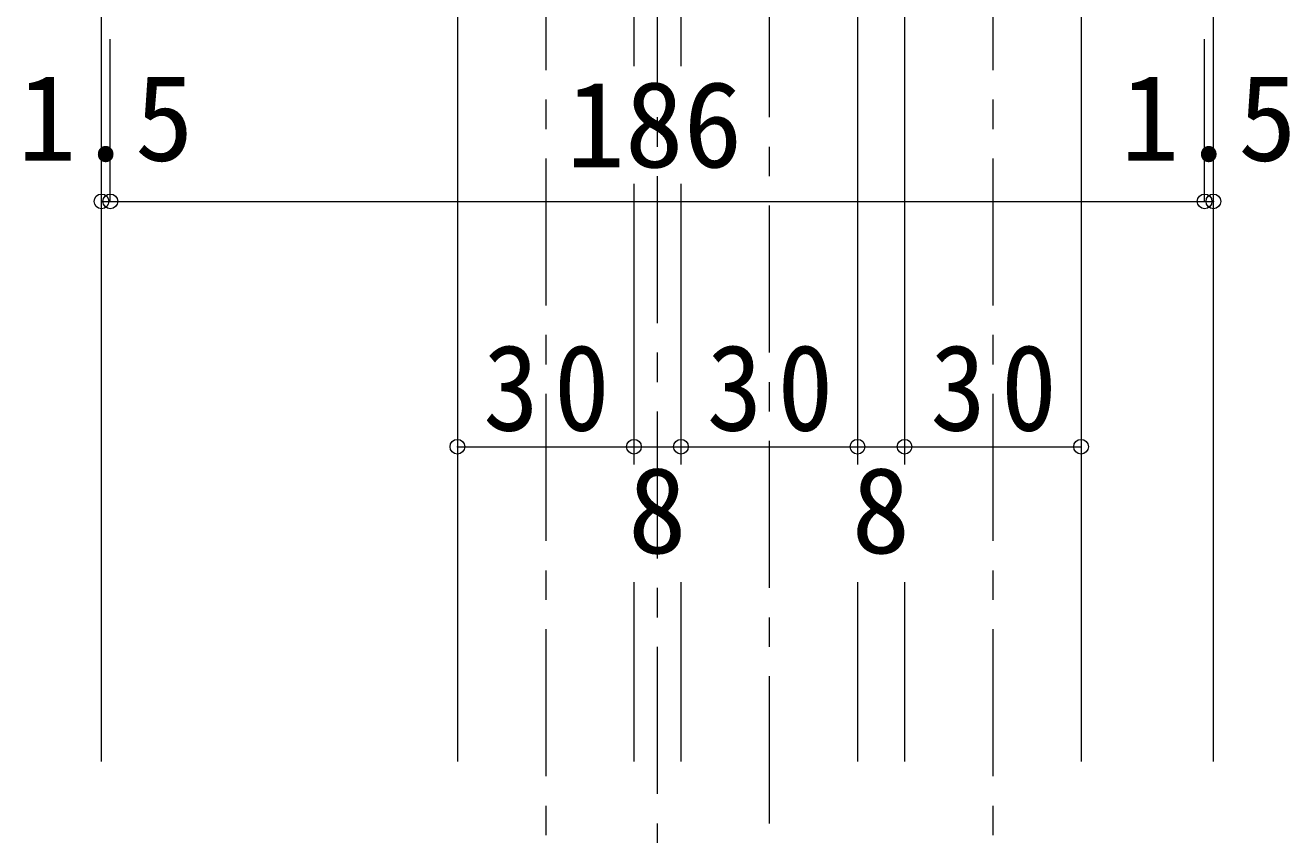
# Model space of a CAD drawing. Units: millimetres at full size, sheet at 1:5; details may follow other scales. Extents: x -957 to 993, y -689 to 708.
# Drawn here: x -466.9 to -252, y -216.9 to -79.3 of the extents above; entities that cross this region are included whole.
import ezdxf
from ezdxf.enums import TextEntityAlignment as Align

# ---------------------------------------------------------------- set-up
doc = ezdxf.new("R2010")
doc.units = ezdxf.units.MM
doc.header["$LTSCALE"] = 5
doc.header["$PDMODE"] = 32
doc.header["$PDSIZE"] = 2.5
doc.linetypes.add('CHAIN1', pattern=[8, 5, -1, 1, -1])
doc.layers.add('0-B_寸法', color=7, linetype='Continuous', lineweight=9)
doc.styles.add('ＭＳ ゴシック', font='')
doc.styles.get('ＭＳ ゴシック').set_extended_font_data('MS Gothic')

msp = doc.modelspace()

# ---------------------------------------------------------------- linework, layer by layer
at = {"layer": '0-B_寸法', "linetype": 'CHAIN1'}
for p, q in [((-359.481, -449.942), (-359.481, 68.058)), ((-378.481, 18.058), (-378.481, -439.942)), ((-302.481, 18.058), (-302.481, -439.942)), ((-340.481, 10.058), (-340.481, -439.942))]:
    msp.add_line(p, q, dxfattribs=at)
at = {"layer": '0-B_寸法'}
for p, q in [((-453.981, -204.442), (-453.981, -3.942)), ((-264.981, -204.442), (-264.981, -3.942)), ((-393.481, -33.942), (-393.481, -204.442)), ((-363.481, -33.942), (-363.481, -86.246)), ((-355.481, -33.942), (-355.481, -86.246)), ((-325.481, -33.942), (-325.481, -153.942)), ((-317.481, -33.942), (-317.481, -153.942)), ((-287.481, -33.942), (-287.481, -204.442)), ((-452.481, -109.246), (-452.481, -81.688)), ((-363.481, -106.246), (-363.481, -153.942)), ((-355.481, -106.246), (-355.481, -153.942)), ((-393.481, -150.942), (-363.481, -150.942)), ((-363.481, -150.942), (-355.481, -150.942)), ((-355.481, -150.942), (-325.481, -150.942)), ((-325.481, -150.942), (-317.481, -150.942)), ((-317.481, -150.942), (-287.481, -150.942)), ((-363.481, -173.942), (-363.481, -204.442)), ((-355.481, -173.942), (-355.481, -204.442)), ((-325.481, -173.942), (-325.481, -204.442)), ((-317.481, -173.942), (-317.481, -204.442))]:
    msp.add_line(p, q, dxfattribs=at)
at = {"layer": '0-B_寸法', "color": 4}
for p, q in [((-453.981, -109.246), (-453.981, -81.688)), ((-452.481, -109.246), (-452.481, -81.688)), ((-266.481, -109.246), (-266.481, -81.688)), ((-264.981, -109.246), (-264.981, -81.688)), ((-453.981, -109.246), (-452.481, -109.246)), ((-266.481, -109.246), (-264.981, -109.246))]:
    msp.add_line(p, q, dxfattribs=at)
at = {"layer": '0-B_寸法'}
msp.add_lwpolyline([(-452.481, -109.246), (-266.481, -109.246), (-266.481, -85.188)], dxfattribs=at)
for p in [(-453.981, -109.246), (-452.481, -109.246), (-266.481, -109.246), (-264.981, -109.246), (-393.481, -150.942), (-363.481, -150.942), (-355.481, -150.942), (-325.481, -150.942), (-317.481, -150.942), (-287.481, -150.942)]:
    msp.add_point(p, dxfattribs=at)

# ---------------------------------------------------------------- texts
at = {"layer": '0-B_寸法', "style": 'ＭＳ ゴシック'}
for s, p in [('1.5', (-468.231, -106.746)), ('1.5', (-280.731, -106.746)), ('186', (-374.981, -107.864)), ('8', (-364.481, -173.442)), ('8', (-326.481, -173.442))]:
    msp.add_text(s, height=14.66, dxfattribs=at).set_placement(p, align=Align.BOTTOM_LEFT)
at = {"layer": '0-B_寸法', "char_height": 14.66, "attachment_point": 7, "style": 'ＭＳ ゴシック'}
for insert in [(-389.106, -148.442), (-351.106, -148.442), (-313.106, -148.442)]:
    msp.add_mtext('\\T1.27;\\W0.95;30', dxfattribs=dict(at, insert=insert))

doc.saveas('drawing.dxf')
